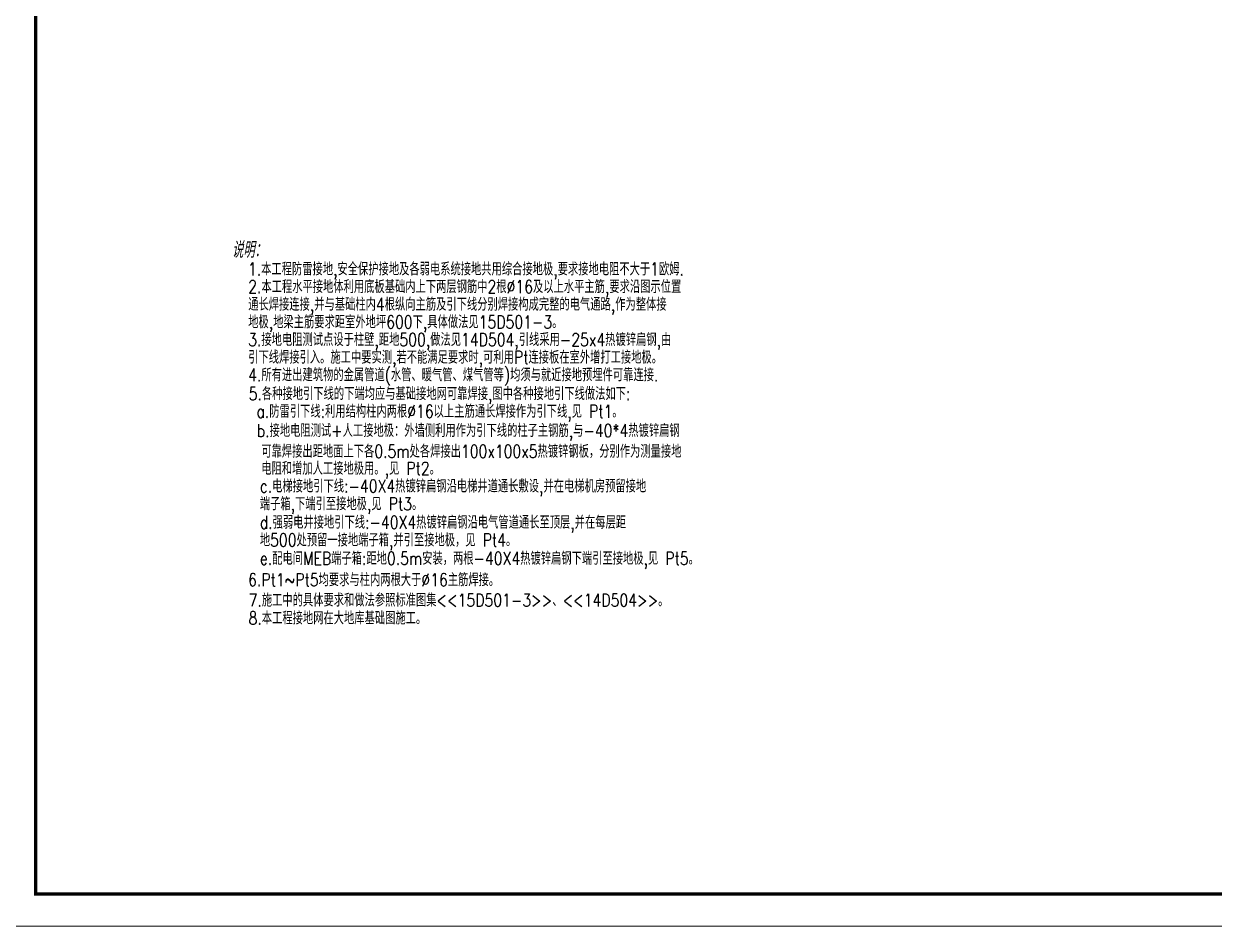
# Model space of a CAD drawing. Extents: x 3443499 to 7125205, y -1700016 to -264854.
# Drawn here: x 3594040 to 3631109, y -937470 to -909359 of the extents above; entities that cross this region are included whole.
import ezdxf

# ---------------------------------------------------------------- set-up
doc = ezdxf.new("R2010")
doc.units = 0
doc.header["$LTSCALE"] = 1000
doc.header["$MEASUREMENT"] = 0
doc.layers.add('!!DIM-照明', color=7, linetype='CONTINUOUS')
doc.layers.add('DIM-照明', color=7, linetype='CONTINUOUS')
doc.layers.add('图框', color=147, linetype='CONTINUOUS', lineweight=20)
doc.styles.add('_TEL_DIM', font='SIMPLEX', dxfattribs={"width": 0.8, "height": 3.5, "bigfont": 'HZTXT'})
doc.styles.add('HZTXT', font='gbeitc.shx', dxfattribs={"width": 0.8, "height": 400, "bigfont": 'hztxt.shx'})

msp = doc.modelspace()

# ---------------------------------------------------------------- linework, layer by layer
at = {"layer": '图框'}
msp.add_lwpolyline([(3591906.7, -878070.3), (3676006.7, -878070.3), (3676006.7, -937470.3), (3591906.7, -937470.3)], close=True, dxfattribs=at)
at = {"layer": '图框', "const_width": 100}
msp.add_lwpolyline([(3675006.7, -936470.3), (3675006.7, -879070.3), (3594406.7, -879070.3), (3594406.7, -936470.3)], close=True, dxfattribs=at)

# ---------------------------------------------------------------- texts
at = {"layer": '!!DIM-照明', "style": '_TEL_DIM', "width": 0.8}
for s, p in [('1.本工程防雷接地,安全保护接地及各弱电系统接地共用综合接地极,要求接地电阻不大于1欧姆.', (3601018.3, -917199.1)), ('2.本工程水平接地体利用底板基础内上下两层钢筋中2根%%C16及以上水平主筋,要求沿图示位置', (3601027.5, -917748.7)), ('通长焊接连接,并与基础柱内4根纵向主筋及引下线分别焊接构成完整的电气通路,作为整体接', (3601027.5, -918298.3)), ('地极,地梁主筋要求距室外地坪600下,具体做法见15D501-3。', (3601027.5, -918847.9)), ('3.接地电阻测试点设于柱壁,距地500,做法见14D504,引线采用-25x4热镀锌扁钢,由', (3601027.5, -919397.5)), ('引下线焊接引入。施工中要实测,若不能满足要求时,可利用Pt连接板在室外增打工接地极。', (3601027.5, -919947.1)), ('4.所有进出建筑物的金属管道(水管、暖气管、煤气管等)均须与就近接地预埋件可靠连接.', (3601027.5, -920496.6)), ('5.各种接地引下线的下端均应与基础接地网可靠焊接,图中各种接地引下线做法如下:', (3601043.1, -921082.6)), ('a.防雷引下线:利用结构柱内两根%%C16以上主筋通长焊接作为引下线,见 Pt1。', (3601286.4, -921632.2)), ('b.接地电阻测试+人工接地极：外墙侧利用作为引下线的柱子主钢筋,与-40*4热镀锌扁钢', (3601294.6, -922230.8)), ('可靠焊接出距地面上下各0.5m处各焊接出100x100x5热镀锌钢板，分别作为测量接地', (3601435.2, -922877.2)), ('电阻和增加人工接地极用。,见 Pt2。', (3601435.2, -923410.2)), ('c.电梯接地引下线:-40X4热镀锌扁钢沿电梯井道通长敷设,并在电梯机房预留接地', (3601389.1, -923961.3)), ('端子箱,下端引至接地极,见 Pt3。', (3601389.1, -924513.5)), ('d.强弱电井接地引下线:-40X4热镀锌扁钢沿电气管道通长至顶层,并在每层距', (3601389.4, -925089.4)), ('地500处预留一接地端子箱,并引至接地极，见 Pt4。', (3601389.4, -925641.6)), ('e.配电间MEB端子箱:距地0.5m安装，两根-40X4热镀锌扁钢下端引至接地极,见 Pt5。', (3601389.4, -926211.9)), ('6.Pt1~Pt5均要求与柱内两根大于%%C16主筋焊接。', (3601025.9, -926879.5)), ('7.施工中的具体要求和做法参照标准图集<<15D501-3>>、<<14D504>>。', (3601039.7, -927513.3)), ('8.本工程接地网在大地库基础图施工。', (3601039.7, -928071))]:
    msp.add_text(s, height=400, dxfattribs=at).set_placement(p)
at = {"layer": 'DIM-照明', "color": 7, "ltscale": 0.8, "style": 'HZTXT', "width": 0.7}
msp.add_text('说明：', height=500, dxfattribs=at).set_placement((3600520.3, -916650.5))

doc.saveas('drawing.dxf')
